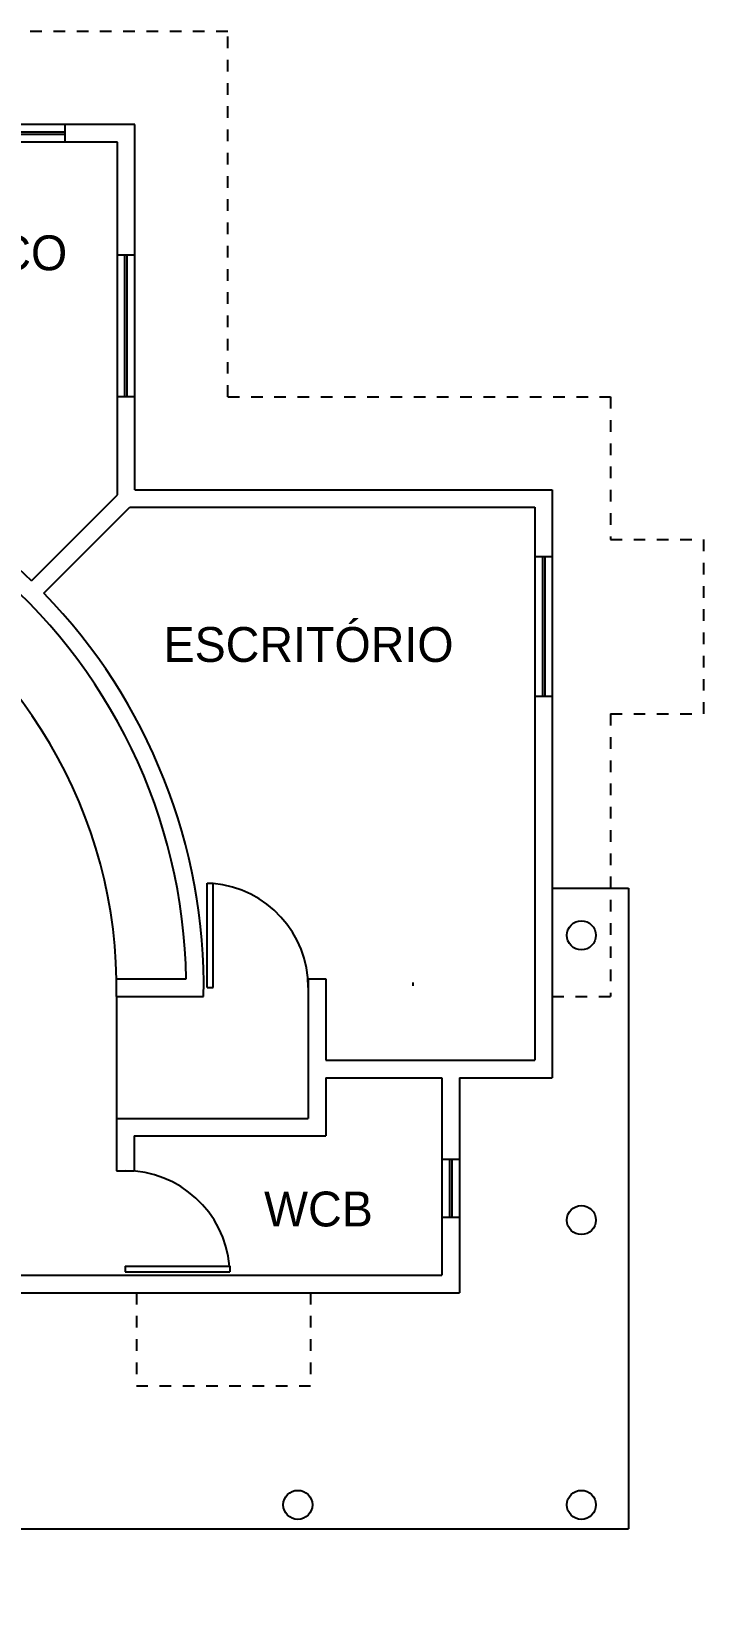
# Model space of a CAD drawing. Header units: millimetres. Extents: x 198 to 473, y 145 to 337.
# Drawn here: x 211.45 to 217.23, y 162.74 to 176.34 of the extents above; entities that cross this region are included whole.
import ezdxf

# ---------------------------------------------------------------- set-up
doc = ezdxf.new("R2010")
doc.units = ezdxf.units.MM
doc.header["$LTSCALE"] = 0.15
doc.linetypes.add('DASHED2', pattern=[0.375, 0.25, -0.125])

msp = doc.modelspace()

# ---------------------------------------------------------------- linework, layer by layer
at = {"linetype": 'DASHED2'}
for p, q in [((213.14217, 176.34335), (208.13488, 176.34335)), ((213.14217, 173.20063), (213.14217, 176.34335)), ((213.14217, 173.20063), (216.43488, 173.20063)), ((216.43488, 173.20063), (216.43488, 171.97335)), ((216.43488, 171.97335), (217.23488, 171.97335)), ((217.23488, 171.97335), (217.23488, 170.47335)), ((216.43488, 170.47335), (217.23488, 170.47335)), ((216.43488, 170.47335), (216.43488, 168.04335)), ((215.93488, 168.04335), (216.43488, 168.04335)), ((212.35488, 165.49335), (212.35488, 164.69335)), ((213.85488, 165.49335), (213.85488, 164.69335)), ((212.35488, 164.69335), (213.85488, 164.69335))]:
    msp.add_line(p, q, dxfattribs=at)
for p, q in [((212.34217, 175.54335), (209.03488, 175.54335)), ((211.74217, 175.39335), (211.74217, 175.54335)), ((212.34217, 172.40063), (212.34217, 175.54335)), ((212.19217, 175.39335), (209.18488, 175.39335)), ((212.19217, 172.3567), (212.19217, 175.39335)), ((212.34217, 174.42063), (212.19217, 174.42063)), ((212.34217, 173.20063), (212.19217, 173.20063)), ((211.45359, 171.61812), (212.19217, 172.3567)), ((212.34217, 172.40063), (215.93488, 172.40063)), ((215.93488, 172.40063), (215.93488, 167.34335)), ((211.55965, 171.51205), (212.29823, 172.25063)), ((212.29823, 172.25063), (215.78488, 172.25063)), ((215.78488, 172.25063), (215.78488, 167.49335)), ((215.93488, 171.82335), (215.78488, 171.82335)), ((215.93488, 170.62335), (215.78488, 170.62335)), ((212.96488, 168.11835), (212.96488, 169.01835)), ((212.96488, 169.01835), (213.01488, 169.01835)), ((213.01488, 168.11835), (213.01488, 169.01835)), ((215.93488, 168.97335), (216.58988, 168.97335)), ((216.58988, 168.97335), (216.58988, 163.46335)), ((212.1842, 168.19335), (212.78429, 168.19335)), ((212.96488, 168.11835), (213.01488, 168.11835)), ((213.83488, 168.19335), (213.83488, 166.99335)), ((213.83488, 168.19335), (213.98488, 168.19335)), ((213.98488, 168.19335), (213.98488, 167.49335)), ((214.73488, 168.16335), (214.73488, 168.13335)), ((212.1842, 168.04335), (212.93431, 168.04335)), ((212.1842, 168.04335), (212.18488, 166.99335)), ((213.98488, 167.49335), (215.78488, 167.49335)), ((213.98488, 167.34335), (214.98488, 167.34335)), ((213.98488, 167.34335), (213.98488, 166.84335)), ((214.98488, 167.34335), (214.98488, 165.64335)), ((215.13488, 167.34335), (215.13488, 165.49335)), ((215.13488, 167.34335), (215.93488, 167.34335)), ((212.18488, 166.99335), (213.83488, 166.99335)), ((212.18488, 166.99335), (212.18488, 166.54335)), ((212.33488, 166.84335), (213.98488, 166.84335)), ((212.33488, 166.84335), (212.33488, 166.54335)), ((214.98488, 166.64335), (215.13488, 166.64335)), ((212.18488, 166.54335), (212.33488, 166.54335)), ((214.98488, 166.14335), (215.13488, 166.14335)), ((212.25988, 165.72335), (213.15988, 165.72335)), ((212.25988, 165.72335), (212.25988, 165.67335)), ((212.25988, 165.67335), (213.15988, 165.67335)), ((213.15988, 165.72335), (213.15988, 165.67335)), ((210.76488, 165.64335), (214.98488, 165.64335)), ((211.07488, 165.49335), (215.13488, 165.49335)), ((211.08988, 163.46335), (216.58988, 163.46335))]:
    msp.add_line(p, q)
at = {"color": 210}
for p, q in [((211.74217, 175.47835), (210.54217, 175.47835)), ((211.74217, 175.45835), (210.54217, 175.45835)), ((212.25717, 173.20063), (212.25717, 174.42063)), ((212.27717, 173.20063), (212.27717, 174.42063)), ((215.84988, 171.82335), (215.84988, 170.62335)), ((215.86988, 171.82335), (215.86988, 170.62335)), ((215.04988, 166.64335), (215.04988, 166.14335)), ((215.06988, 166.64335), (215.06988, 166.14335))]:
    msp.add_line(p, q, dxfattribs=at)
for centre in [(216.18488, 168.56835), (216.18488, 166.11835), (213.74488, 163.66835), (216.18488, 163.66835)]:
    msp.add_circle(centre, 0.125)
for centre, radius, start, end in [((208.05988, 168.11835), 5.375, 45.799502, 45.799502), ((208.05988, 168.11835), 4.875, 45.881508, 60.333619), ((208.05988, 168.11835), 4.125, 358.958201, 62.256926), ((208.05988, 168.11835), 4.725, 0.909495, 50.700677), ((208.05988, 168.11835), 4.875, 359.118492, 44.118492), ((212.93488, 168.11835), 0.9, 0, 84.900311), ((212.25988, 165.64335), 0.9, 5.099689, 90)]:
    msp.add_arc(centre, radius, start, end)

# ---------------------------------------------------------------- texts
at = {"ltscale": 0.15}
for s, p in [('SERVIÇO', (209.9547, 174.29013)), ('ESCRITÓRIO', (212.58872, 170.92064)), ('WCB', (213.45404, 166.06373))]:
    msp.add_text(s, height=0.3, dxfattribs=at).set_placement(p)

doc.saveas('drawing.dxf')
